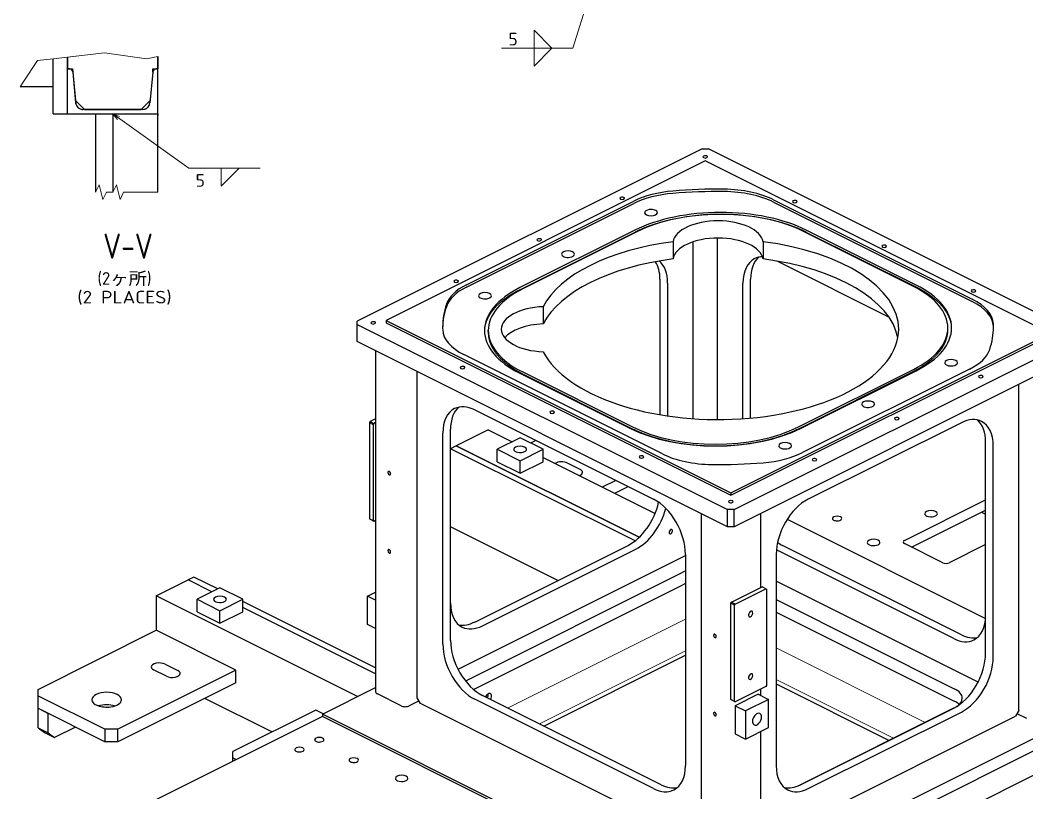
# Model space of a CAD drawing. Extents: x 0 to 1248, y -10 to 833.
# Drawn here: x 307.2 to 585.9, y 173.9 to 387.8 of the extents above; entities that cross this region are included whole.
import ezdxf
from ezdxf.enums import TextEntityAlignment as Align

# ---------------------------------------------------------------- set-up
doc = ezdxf.new("R2010")
doc.units = 0
doc.layers.get('0').update_dxf_attribs({"lineweight": 13})
doc.styles.get("Standard").update_dxf_attribs({"font": 'isocp.shx'})

msp = doc.modelspace()

# ---------------------------------------------------------------- linework, layer by layer
at = {"color": 7, "lineweight": 13}
for p, q in [((482.9671, 452.5895), (460.2477, 380.0895)), ((440.4545, 380.0895), (460.2477, 380.0895)), ((308.263, 370.9576), (312.0028, 376.6334)), ((316.3663, 377.1305), (312.0028, 376.6334)), ((316.3663, 377.1305), (320.3663, 377.5862)), ((320.3663, 377.5862), (330.6033, 378.7524)), ((320.3663, 377.5862), (322.5387, 377.8337)), ((330.6033, 378.7524), (342.1462, 377.1553)), ((345.3663, 377.7485), (342.1462, 377.1553)), ((345.3663, 377.7485), (343.1486, 377.34)), ((321.7492, 374.0081), (321.7492, 374.3576)), ((343.9835, 374.0081), (343.9835, 374.3576)), ((307.2087, 369.3576), (308.263, 370.9576)), ((322.7335, 364.5568), (322.7335, 365.3888)), ((342.9992, 364.3068), (342.9992, 365.3889)), ((332.8663, 361.8576), (353.8663, 346.8576)), ((353.8663, 346.8576), (373.6596, 346.8576)), ((481.6105, 339.3322), (481.6105, 339.3821)), ((477.4081, 329.1454), (445.6169, 313.2498)), ((524.855, 329.1454), (555.232, 313.9569)), ((446.3308, 289.8833), (476.7078, 274.6948)), ((554.5181, 290.5904), (522.7269, 274.6948)), ((491.4087, 221.9808), (442.1701, 197.3615)), ((450.9774, 192.9578), (491.4087, 213.1734)), ((516.511, 214.026), (557.7931, 193.3849)), ((548.9858, 188.9813), (516.511, 205.2186))]:
    msp.add_line(p, q, dxfattribs=at)
at = {"color": 7, "lineweight": 25}
for p, q in [((316.3663, 361.8576), (316.3663, 377.1305)), ((320.3663, 361.8576), (320.3663, 377.5862)), ((320.3663, 377.5862), (320.3663, 374.3576)), ((345.3663, 375.6076), (345.3663, 377.7485)), ((345.3663, 377.7485), (345.3663, 374.3576)), ((320.3663, 361.8576), (320.3663, 374.3576)), ((320.8329, 374.3576), (320.3663, 374.3576)), ((320.3663, 374.3576), (321.7492, 374.3576)), ((321.7492, 374.3576), (322.5147, 365.6076)), ((343.904, 373.4487), (343.9835, 374.3576)), ((343.9835, 374.3576), (345.3663, 374.3576)), ((345.3663, 374.3576), (344.8998, 374.3576)), ((345.3663, 374.3576), (345.3663, 375.6076)), ((345.3663, 361.8576), (345.3663, 374.3576)), ((345.3663, 361.8576), (345.3663, 374.3576)), ((321.8291, 373.4448), (322.5737, 364.9333)), ((343.9036, 373.4448), (343.1589, 364.9333)), ((316.3663, 369.3576), (307.2087, 369.3576)), ((322.5147, 365.6076), (325.0147, 363.1076)), ((322.5148, 365.6073), (322.5737, 364.9333)), ((340.7179, 363.1076), (343.2179, 365.6076)), ((341.1666, 363.1076), (324.5661, 363.1076)), ((325.0144, 363.1076), (324.5661, 363.1076)), ((325.0147, 363.1076), (340.7179, 363.1076)), ((341.1666, 363.1076), (340.7179, 363.1076)), ((316.3663, 361.8576), (320.3663, 361.8576)), ((320.3663, 361.8576), (345.3663, 361.8576)), ((328.1163, 361.8576), (328.1163, 340.1963)), ((328.1163, 361.8576), (332.8663, 361.8576)), ((332.8663, 361.8576), (332.8663, 340.1963)), ((332.8663, 361.8576), (332.8663, 340.1963)), ((345.3663, 340.1963), (345.3663, 361.8576)), ((345.3663, 361.8576), (345.3663, 361.3911)), ((345.3663, 361.3809), (345.3663, 361.3911)), ((496.005, 352.1863), (400.5456, 304.4566)), ((496.005, 352.1863), (497.7728, 352.1863)), ((600.3033, 300.9211), (497.7728, 352.1863)), ((496.8889, 348.8584), (408.5006, 304.6642)), ((592.3484, 301.1287), (496.8889, 348.8584)), ((430.7913, 314.5721), (477.0731, 337.713)), ((515.7822, 338.0859), (570.8035, 310.5753)), ((515.7822, 337.4364), (570.8035, 309.9258)), ((430.7913, 313.9226), (477.0731, 337.0635)), ((477.4081, 329.665), (445.5883, 313.7551)), ((478.1506, 329.2938), (446.3308, 313.3839)), ((554.5181, 314.091), (524.1125, 329.2938)), ((555.2606, 314.4622), (524.855, 329.665)), ((487.9584, 326.4574), (487.9584, 321.6943)), ((493.5302, 277.4857), (493.5302, 326.4472)), ((500.2477, 277.2471), (500.2477, 327.4832)), ((512.8905, 326.4574), (512.8905, 321.6943)), ((516.8388, 321.0982), (547.6534, 305.6909)), ((484.3378, 316.0936), (484.3378, 278.5762)), ((486.4591, 315.0329), (486.4591, 278.2419)), ((507.3188, 277.4857), (507.3188, 315.0329)), ((509.4401, 277.6567), (509.4401, 316.0936)), ((452.0034, 308.4799), (452.0034, 303.7168)), ((400.5456, 303.5727), (400.5456, 304.4566)), ((408.5006, 304.6642), (503.96, 256.9345)), ((408.5006, 304.6642), (408.5006, 304.0147)), ((408.5006, 304.0147), (503.96, 256.285)), ((400.5456, 298.8096), (400.5456, 303.5727)), ((400.5456, 303.5727), (503.0761, 252.3075)), ((436.8118, 301.482), (436.8118, 301.8934)), ((503.96, 256.9345), (592.3484, 301.1287)), ((564.0372, 302.1891), (564.0372, 302.6005)), ((503.0761, 247.5444), (400.5456, 298.8096)), ((503.96, 256.285), (592.3484, 300.4792)), ((504.8439, 252.3075), (600.3033, 300.0372)), ((405.6278, 296.2685), (405.6278, 201.8237)), ((485.0668, 267.7069), (430.0455, 295.2176)), ((600.3033, 295.2741), (504.8439, 247.5444)), ((417.1626, 200.1662), (417.1626, 290.5011)), ((445.5883, 290.0317), (475.9939, 274.8289)), ((446.3308, 290.4029), (476.7364, 275.2001)), ((522.6983, 275.2001), (554.5181, 291.11)), ((523.4408, 274.8289), (555.2606, 290.7388)), ((570.0576, 291.2207), (523.7759, 268.0799)), ((583.6863, 196.6307), (583.6863, 286.9656)), ((433.0726, 279.8963), (482.57, 255.1476)), ((404.0812, 276.7041), (403.9044, 276.3992)), ((403.9044, 276.3992), (404.9651, 275.8689)), ((403.9044, 276.3992), (403.9044, 249.7689)), ((405.6278, 277.4774), (404.0812, 276.7041)), ((404.0812, 276.7041), (405.1418, 276.1738)), ((405.1418, 276.1738), (404.9651, 275.8689)), ((405.6278, 276.4167), (405.1418, 276.1738)), ((567.7764, 276.3608), (525.35, 255.1476)), ((404.9651, 275.8689), (404.9651, 249.2386)), ((424.2337, 215.0337), (424.2337, 273.4904)), ((426.355, 226.5242), (426.355, 274.5696)), ((426.355, 216.0943), (426.355, 274.5511)), ((436.7849, 274.3736), (427.946, 269.9541)), ((436.7849, 274.3736), (443.397, 271.0675)), ((445.6237, 272.1808), (439.2597, 268.9988)), ((451.9876, 268.9988), (445.6237, 272.1808)), ((449.9776, 271.4437), (448.5378, 270.7238)), ((574.4939, 212.5588), (574.4939, 271.0155)), ((427.946, 269.9541), (426.355, 269.1587)), ((477.4316, 243.6204), (426.355, 269.1587)), ((426.355, 247.508), (426.355, 269.1587)), ((427.946, 269.9541), (478.5975, 244.6284)), ((478.5975, 244.6284), (427.946, 269.9541)), ((439.2597, 268.9988), (445.6237, 265.8169)), ((439.2597, 265.5347), (439.2597, 268.9988)), ((445.6237, 265.8169), (451.9876, 268.9988)), ((451.9876, 265.5347), (451.9876, 268.9988)), ((576.6152, 211.4982), (576.6152, 269.9549)), ((439.2597, 265.5347), (445.6237, 262.3528)), ((445.6237, 262.3528), (445.6237, 265.8169)), ((445.6237, 262.3528), (451.9876, 265.5347)), ((451.9876, 266.7722), (483.0081, 251.2619)), ((462.2407, 263.4331), (458.7052, 265.2008)), ((468.4082, 258.5619), (472.0747, 260.3951)), ((471.8723, 256.8298), (475.5388, 258.6631)), ((503.96, 256.9345), (503.96, 256.285)), ((552.0433, 243.7774), (574.4938, 255.0026)), ((495.7839, 251.1905), (495.7839, 156.7456)), ((504.8439, 252.3075), (503.0761, 252.3075)), ((503.0761, 247.5444), (503.0761, 252.3075)), ((504.8439, 247.5444), (504.8439, 252.3075)), ((512.1361, 251.1905), (512.1361, 230.6759)), ((553.974, 241.9281), (574.4938, 252.188)), ((573.3493, 251.6158), (574.4937, 251.0436)), ((403.9044, 249.7689), (404.9651, 249.2386)), ((403.9044, 249.7689), (404.0812, 249.6408)), ((404.0812, 249.6408), (405.1418, 249.1105)), ((404.9651, 249.2386), (405.1418, 249.1105)), ((405.1418, 249.1105), (405.6278, 249.3534)), ((519.5665, 249.6167), (574.4675, 222.1662)), ((456.0428, 232.6641), (426.355, 247.508)), ((504.8439, 247.5444), (503.0761, 247.5444)), ((562.6499, 237.5902), (552.0433, 242.8935)), ((574.4938, 242.6283), (564.4176, 237.5902)), ((433.0725, 221.1789), (475.499, 242.3921)), ((435.1939, 220.1183), (477.6203, 241.3315)), ((491.4089, 239.9028), (491.4089, 181.4461)), ((516.5112, 239.9028), (516.5112, 181.4461)), ((565.6551, 216.5827), (516.5654, 241.1276)), ((567.7764, 217.6434), (518.2789, 242.3921)), ((428.4349, 208.0785), (491.4087, 239.5654)), ((430.5977, 204.9173), (490.7017, 234.9693)), ((344.861, 228.4116), (353.6998, 232.831)), ((355.2908, 233.6265), (353.6998, 232.831)), ((360.312, 229.525), (353.6998, 232.831)), ((360.312, 229.525), (353.6998, 232.831)), ((361.903, 230.3205), (355.2908, 233.6265)), ((432.7236, 202.5161), (490.7017, 231.5052)), ((572.414, 204.543), (516.511, 232.4945)), ((362.5386, 230.6383), (356.1747, 227.4563)), ((368.9026, 227.4563), (362.5386, 230.6383)), ((403.3741, 228.3218), (405.6278, 229.4487)), ((677.2012, 230.1794), (433.2493, 108.2035)), ((677.2012, 230.1794), (433.2493, 108.2035)), ((504.1368, 226.6763), (512.6221, 230.9189)), ((505.1974, 226.146), (513.6827, 230.3886)), ((513.6827, 230.3886), (512.6221, 230.9189)), ((513.6827, 230.3886), (513.8595, 230.2605)), ((513.8595, 230.2605), (513.8595, 203.6302)), ((400.6171, 200.5336), (344.861, 228.4116)), ((344.861, 228.4116), (344.861, 218.8853)), ((356.1747, 227.4563), (362.5386, 224.2743)), ((356.1747, 223.9922), (356.1747, 227.4563)), ((362.5386, 224.2743), (368.9026, 227.4563)), ((368.9026, 223.9922), (368.9026, 227.4563)), ((405.6278, 208.4581), (368.9026, 226.8206)), ((403.3741, 220.5276), (403.3741, 228.3218)), ((405.6278, 227.195), (403.3741, 228.3218)), ((503.96, 226.3714), (504.1368, 226.6763)), ((505.0207, 225.8411), (503.96, 226.3714)), ((503.96, 199.7411), (503.96, 226.3714)), ((505.1974, 226.146), (504.1368, 226.6763)), ((505.0207, 225.8411), (505.1974, 226.146)), ((505.0207, 199.2108), (505.0207, 225.8411)), ((516.511, 227.368), (565.8318, 202.7076)), ((356.1747, 223.9922), (362.5386, 220.8102)), ((362.5386, 220.8102), (362.5386, 224.2743)), ((362.5386, 220.8102), (368.9026, 223.9922)), ((405.6278, 206.8671), (368.9026, 225.2296)), ((405.6278, 206.8671), (368.9026, 225.2296)), ((677.2012, 223.4677), (433.2493, 101.4918)), ((516.511, 223.9039), (565.8318, 199.2435)), ((405.6278, 219.4007), (403.3741, 220.5276)), ((312.1573, 202.5335), (344.861, 218.8853)), ((366.9581, 207.8368), (344.861, 218.8853)), ((452.175, 192.359), (491.4087, 211.9758)), ((347.3358, 209.5162), (350.8714, 207.7484)), ((366.9581, 207.8368), (334.2544, 191.485)), ((347.6894, 206.1574), (344.1539, 207.9252)), ((366.9581, 204.3727), (366.9581, 207.8368)), ((366.9581, 204.3727), (334.2544, 188.0209)), ((513.8595, 203.6302), (513.6827, 203.3253)), ((516.511, 204.021), (547.7881, 188.3825)), ((312.1573, 200.7657), (312.1573, 202.5335)), ((312.1573, 197.3016), (312.1573, 200.7657)), ((312.1573, 200.7657), (330.7188, 191.485)), ((390.9113, 195.6807), (405.6278, 203.0389)), ((412.6725, 197.97), (406.0964, 201.258)), ((484.6913, 176.1009), (435.1939, 200.8496)), ((614.357, 202.2214), (496.0934, 143.0896)), ((513.6827, 203.3253), (505.1974, 199.0827)), ((511.5614, 201.1602), (505.1974, 197.9783)), ((511.5614, 201.1602), (514.3898, 199.746)), ((512.1361, 202.552), (512.1361, 200.8729)), ((376.9308, 190.7261), (358.2978, 200.0426)), ((417.6492, 199.3269), (414.9353, 197.97)), ((418.0465, 198.6417), (417.1626, 200.1662)), ((495.7839, 159.773), (418.0465, 198.6417)), ((482.57, 175.0402), (433.0725, 199.789)), ((505.0207, 199.2108), (503.96, 199.7411)), ((503.96, 199.7411), (504.1368, 199.613)), ((505.1974, 199.0827), (504.1368, 199.613)), ((505.0207, 199.2108), (505.1974, 199.0827)), ((505.1974, 197.9783), (508.0259, 196.564)), ((505.1974, 197.9783), (505.1974, 190.184)), ((514.3898, 199.746), (508.0259, 196.564)), ((514.3898, 191.9518), (514.3898, 199.746)), ((312.1573, 191.889), (312.1573, 197.3016)), ((312.1573, 197.3016), (314.9857, 195.8874)), ((312.1573, 197.3016), (330.7188, 188.0209)), ((314.9857, 190.4748), (314.9857, 195.8874)), ((389.0552, 196.7883), (366.0742, 185.2978)), ((391.0908, 195.7704), (389.0552, 196.7883)), ((496.0934, 143.0896), (390.9113, 195.6807)), ((390.9113, 195.6807), (390.9113, 195.0312)), ((508.0259, 196.564), (508.0259, 188.7698)), ((512.1361, 159.773), (582.8024, 195.1062)), ((565.8167, 197.3967), (523.0671, 176.0219)), ((523.2287, 176.1009), (565.6551, 197.3141)), ((525.35, 175.0402), (567.7764, 196.2534)), ((583.6863, 196.6307), (582.8024, 195.1062)), ((585.9137, 194.4344), (583.1997, 195.7914)), ((390.9113, 195.0312), (335.3458, 167.2484)), ((496.0934, 142.4401), (390.9113, 195.0312)), ((312.1573, 191.889), (314.9857, 190.4748)), ((312.1573, 191.889), (313.9251, 190.6078)), ((313.9251, 190.6078), (316.7535, 189.1936)), ((314.9857, 190.4748), (316.7535, 189.1936)), ((322.5634, 192.0986), (316.7535, 189.1936)), ((330.7188, 188.0209), (330.7188, 191.485)), ((334.2544, 191.485), (330.7188, 191.485)), ((334.2544, 188.0209), (334.2544, 191.485)), ((505.1974, 190.184), (508.0259, 188.7698)), ((508.0259, 188.7698), (514.3898, 191.9518)), ((512.1361, 190.8249), (512.1361, 156.7456)), ((334.2544, 188.0209), (330.7188, 188.0209)), ((366.0742, 183.53), (366.0742, 185.2978)), ((366.0742, 183.53), (366.9916, 183.0713)), ((366.0742, 182.6126), (366.0742, 183.53))]:
    msp.add_line(p, q, dxfattribs=at)
at = {"color": 7, "lineweight": 13}
for points in [[(449.475, 380.0895), (454.447, 380.0895), (449.475, 385.0615)], [(449.475, 380.0895), (454.447, 380.0895), (449.475, 375.1174)], [(362.8868, 346.8576), (367.8589, 346.8576), (362.8868, 341.8856)]]:
    msp.add_lwpolyline(points, close=True, dxfattribs=at)
for points in [[(334.7392, 361.156), (332.8663, 361.8576), (334.1375, 360.3136)], [(332.8663, 340.1963), (331.1163, 340.1963), (330.1163, 338.1963), (329.1163, 342.1963), (328.1163, 340.1963)], [(345.3663, 340.1963), (335.8663, 340.1963), (334.8663, 338.1963), (333.8663, 342.1963), (332.8663, 340.1963)]]:
    msp.add_lwpolyline(points, dxfattribs=at)
at = {"color": 7, "lineweight": 25}
for centre, radius, start, end in [((320.8329, 373.3576), 1, 5, 90), ((320.8329, 373.3576), 1, 6.072789, 88.984759), ((344.8998, 373.3576), 1, 90, 175), ((344.8998, 373.3576), 1, 91.015243, 174.999989), ((324.5661, 365.1076), 2, 185, 270), ((324.5661, 365.1076), 2, 185.000005, 203.604228), ((324.5661, 365.1076), 2, 233.854943, 249.78206), ((324.5661, 365.1077), 2, 255.740981, 269.999974), ((341.1666, 365.1076), 2, 270, 355), ((341.1666, 365.1076), 2, 270.000011, 286.409813), ((341.1666, 365.1076), 2, 293.948659, 305.53779)]:
    msp.add_arc(centre, radius, start, end, dxfattribs=at)
for centre, major_axis, ratio, start_param, end_param in [((496.8889, 349.9766), (0.65, 0), 0.5, 1.85619454, 3.14156357), ((496.8889, 349.9766), (0.65, 0), 0.5, 3.14156357, 6.28315622), ((496.8889, 349.9766), (0.65, 0), 0.5, 6.28315622, 8.13937985), ((491.2152, 330.6419), (20, 0), 0.5, 1.73525696, 2.35619454), ((500.4245, 302.8964), (76.25, 0), 0.5, 1.54918471, 1.73525696), ((500.4245, 302.2469), (76.25, 0), 0.5, 1.54918471, 1.73525696), ((501.64, 331.0149), (20, 0), 0.5, 0.78539821, 1.54918471), ((501.64, 330.3653), (20, 0), 0.5, 0.78539821, 1.54918471), ((473.908, 338.4861), (0.65, 0), 0.5, 1.85619454, 3.14156357), ((473.908, 338.4861), (0.65, 0), 0.5, 3.14156357, 6.28315622), ((473.908, 338.4861), (0.65, 0), 0.5, 6.28315622, 8.13937985), ((491.2152, 329.9924), (20, 0), 0.5, 1.73525696, 2.35619454), ((521.6377, 337.6023), (0.65, 0), 0.5, 1.85619454, 3.14156357), ((521.6377, 337.6023), (0.65, 0), 0.5, 3.14156357, 6.28315622), ((521.6377, 337.6023), (0.65, 0), 0.5, 6.28315622, 8.13937985), ((501.1316, 317.8033), (33.55, 0), 0.5, 0.78539821, 2.35619454), ((501.1316, 317.8033), (32.5, 0), 0.5, 0.78539821, 2.35619454), ((481.8629, 334.5087), (1.775, 0), 0.5, 1.85619454, 3.14156357), ((481.8629, 334.5087), (1.775, 0), 0.5, 3.14156357, 6.28315622), ((481.8629, 334.5087), (1.775, 0), 0.5, 6.28315622, 8.13937985), ((500.4245, 325.9969), (12.5, 0), 0.5, 0.0737511, 3.06784165), ((450.927, 326.9957), (0.65, 0), 0.5, 1.85619454, 3.14156357), ((450.927, 326.9957), (0.65, 0), 0.5, 3.14156357, 6.28315622), ((450.927, 326.9957), (0.65, 0), 0.5, 6.28315622, 8.13937985), ((500.4245, 302.2469), (50, 0), 0.5, 1.82277481, 2.88961427), ((500.4245, 321.2338), (12.5, 0), 0.5, 0.0737511, 3.06784165), ((500.4245, 302.2469), (50, 0), 0.5, 0.00003653, 1.31881794), ((458.8819, 323.0182), (1.775, 0), 0.5, 6.28315622, 9.42474887), ((546.3864, 325.2279), (0.65, 0), 0.5, 1.85619454, 3.14156357), ((546.3864, 325.2279), (0.65, 0), 0.5, 3.14156357, 6.28315622), ((546.3864, 325.2279), (0.65, 0), 0.5, 6.28315622, 8.13937985), ((500.4245, 297.4838), (50, 0), 0.5, 1.82277481, 2.88961427), ((458.8819, 323.0182), (1.775, 0), 0.5, 3.14156357, 4.99778719), ((458.8819, 323.0182), (1.775, 0), 0.5, 4.99778719, 6.28315622), ((475.499, 311.6742), (5.5902, 11.1803), 0.612372, 5.39710815, 5.92458135), ((477.6203, 310.6135), (5.5902, 11.1803), 0.612372, 5.39710815, 6.12814476), ((516.1576, 310.6135), (-5.5902, 11.1803), 0.612372, 6.28313859, 7.16926242), ((518.2789, 311.6742), (-5.5902, 11.1803), 0.612372, 0.15554579, 0.88607711), ((516.1576, 310.6135), (-5.5902, 11.1803), 0.612372, 5.9955593, 6.28313859), ((500.4245, 297.4838), (50, 0), 0.5, 0.09540747, 1.31881794), ((427.946, 315.5052), (0.65, 0), 0.5, 1.85619454, 3.14156357), ((427.946, 315.5052), (0.65, 0), 0.5, 3.14156357, 6.28315622), ((427.946, 315.5052), (0.65, 0), 0.5, 6.28315622, 8.13937985), ((444.9335, 307.5011), (20, 0), 0.5, 2.35619454, 2.97713212), ((444.9335, 306.8516), (20, 0), 0.5, 2.35619454, 2.97713212), ((435.901, 311.5277), (1.775, 0), 0.5, 6.28315622, 9.42474887), ((469.3118, 301.8934), (33.55, 0), 0.5, 2.35619454, 3.14159265), ((469.3118, 301.8934), (32.5, 0), 0.5, 2.35619454, 3.14159265), ((531.5372, 302.6005), (32.5, 0), 0.5, 0.00000005, 0.78539821), ((531.5372, 302.6005), (33.55, 0), 0.5, 0.00000005, 0.78539821), ((571.1351, 312.8535), (0.65, 0), 0.5, 1.85619454, 3.14156357), ((571.1351, 312.8535), (0.65, 0), 0.5, 3.14156357, 6.28315622), ((571.1351, 312.8535), (0.65, 0), 0.5, 6.28315622, 8.13937985), ((435.901, 311.5277), (1.775, 0), 0.5, 3.14156357, 4.99778719), ((435.901, 311.5277), (1.775, 0), 0.5, 4.99778719, 6.28315622), ((556.6613, 303.5042), (20, 0), 0.5, 0.02161172, 0.78539821), ((556.6613, 302.8547), (20, 0), 0.5, 0.02161172, 0.78539821), ((500.4245, 302.8964), (76.25, 0), 0.5, 2.97713212, 3.14159265), ((500.4245, 302.2469), (76.25, 0), 0.5, 2.97713212, 3.13307808), ((452.9245, 302.2469), (12.5, 0), 0.5, 1.64454743, 3.14159265), ((404.9651, 304.0147), (0.65, 0), 0.5, 3.14156357, 6.28315622), ((404.9651, 304.0147), (0.65, 0), 0.5, 1.85619454, 3.14156357), ((404.9651, 304.0147), (0.65, 0), 0.5, 6.28315622, 8.13937985), ((500.4245, 302.8964), (76.25, 0), 0.5, 3.14159265, 3.16320437), ((444.1876, 302.2887), (20, 0), 0.5, 3.16320437, 3.92699087), ((469.3118, 301.8934), (33.55, 0), 0.5, 3.14159265, 3.92699087), ((469.3118, 301.8934), (32.5, 0), 0.5, 3.14159265, 3.92699087), ((452.9245, 302.2469), (12.5, 0), 0.5, 3.14159265, 4.63863798), ((452.9245, 297.4838), (12.5, 0), 0.5, 1.64454743, 2.75065966), ((500.4245, 302.2469), (50, 0), 0.5, 3.39357114, 6.28322183), ((531.5372, 302.6005), (32.5, 0), 0.5, 5.49778719, 6.28318531), ((531.5372, 302.6005), (33.55, 0), 0.5, 5.49778719, 6.28318531), ((500.4245, 302.8964), (76.25, 0), 0.5, 6.11872477, 6.28318531), ((500.4245, 302.8964), (76.25, 0), 0.5, 0, 0.02161172), ((500.4245, 302.2469), (76.25, 0), 0.5, 0.00851819, 0.02161172), ((555.9155, 298.2918), (20, 0), 0.5, 5.49778719, 6.11872477), ((564.948, 292.9662), (1.775, 0), 0.5, 6.28315622, 9.42474887), ((564.948, 292.9662), (1.775, 0), 0.5, 3.14156357, 4.99778719), ((564.948, 292.9662), (1.775, 0), 0.5, 4.99778719, 6.28315622), ((429.7138, 291.6403), (0.65, 0), 0.5, 1.85619454, 3.14156357), ((429.7138, 291.6403), (0.65, 0), 0.5, 3.14156357, 6.28315622), ((429.7138, 291.6403), (0.65, 0), 0.5, 6.28315622, 8.13937985), ((573.1752, 289.1248), (0.65, 0), 0.5, 1.85619454, 3.14156357), ((573.1752, 289.1248), (0.65, 0), 0.5, 3.14156357, 6.28315622), ((573.1752, 289.1248), (0.65, 0), 0.5, 6.28315622, 8.13937985), ((541.967, 281.4757), (1.775, 0), 0.5, 6.28315622, 9.42474887), ((433.0725, 269.071), (-5.5902, 11.1803), 0.612372, 6.28313859, 7.16926242), ((435.1939, 270.1316), (-5.5902, 11.1803), 0.612372, 0.15554579, 0.88607711), ((433.0725, 269.071), (-5.5902, 11.1803), 0.612372, 5.59846609, 6.28313859), ((454.4625, 279.266), (0.65, 0), 0.5, 1.85619454, 3.14156357), ((454.4625, 279.266), (0.65, 0), 0.5, 3.14156357, 6.28315622), ((454.4625, 279.266), (0.65, 0), 0.5, 6.28315622, 8.13937985), ((541.967, 281.4757), (1.775, 0), 0.5, 3.14156357, 4.99778719), ((541.967, 281.4757), (1.775, 0), 0.5, 4.99778719, 6.28315622), ((549.9219, 277.4982), (0.65, 0), 0.5, 1.85619454, 3.14156357), ((549.9219, 277.4982), (0.65, 0), 0.5, 3.14156357, 6.28315622), ((549.9219, 277.4982), (0.65, 0), 0.5, 6.28315622, 8.13937985), ((567.7764, 265.5355), (5.5902, 11.1803), 0.612372, 0.00004672, 0.68471917), ((565.6551, 266.5961), (5.5902, 11.1803), 0.612372, 5.39710815, 6.12763949), ((567.7764, 265.5355), (5.5902, 11.1803), 0.612372, 5.39710815, 6.28323202), ((499.7174, 286.6906), (33.55, 0), 0.5, 3.92699087, 5.49778719), ((499.7174, 286.6906), (32.5, 0), 0.5, 3.92699087, 5.49778719), ((518.986, 269.9852), (1.775, 0), 0.5, 6.28315622, 9.42474887), ((445.6237, 268.9988), (1.775, 0), 0.5, 0.00000005, 3.14159265), ((445.6237, 268.9988), (1.775, 0), 0.5, 3.14159265, 5.49778719), ((445.6237, 268.9988), (1.775, 0), 0.5, 5.49778719, 6.28318531), ((499.2089, 274.778), (20, 0), 0.5, 3.92699087, 4.69077736), ((509.6337, 275.1509), (20, 0), 0.5, 4.87684962, 5.49778719), ((518.986, 269.9852), (1.775, 0), 0.5, 3.14156357, 4.99778719), ((518.986, 269.9852), (1.775, 0), 0.5, 4.99778719, 6.28315622), ((457.1142, 264.4053), (2.25, 0), 0.5, 0.78539821, 2.47997934), ((479.2113, 266.8916), (0.65, 0), 0.5, 1.85619454, 3.14156357), ((479.2113, 266.8916), (0.65, 0), 0.5, 3.14156357, 6.28315622), ((479.2113, 266.8916), (0.65, 0), 0.5, 6.28315622, 8.13937985), ((500.4245, 302.8964), (76.25, 0), 0.5, 4.69077736, 4.87684962), ((527.1112, 266.0928), (0.65, 0), 0.5, 1.85619454, 3.14156357), ((527.1112, 266.0928), (0.65, 0), 0.5, 3.14156357, 6.28315622), ((527.1112, 266.0928), (0.65, 0), 0.5, 6.28315622, 8.13937985), ((409.3845, 262.4008), (0.2404, -0.4808), 0.612372, 3.14163115, 5.09846609), ((409.3845, 262.4008), (0.2404, -0.4808), 0.612372, 0.0000385, 3.14163115), ((409.3845, 262.4008), (0.2404, -0.4808), 0.612372, 5.09846609, 6.2832238), ((409.9502, 262.6837), (0.2404, -0.4808), 0.612372, 4.43036691, 4.99441686), ((460.6497, 262.6376), (2.25, 0), 0.5, 5.37400235, 6.28318531), ((460.6497, 262.6376), (2.25, 0), 0.5, 0.00000005, 0.78539821), ((475.499, 253.2175), (5.5902, 11.1803), 0.612372, 3.82631182, 5.1037531), ((482.57, 244.3223), (-5.5902, 11.1803), 0.612372, 4.02766977, 5.59846609), ((503.96, 254.5172), (0.65, 0), 0.5, 6.28315622, 9.42474887), ((503.96, 254.5172), (0.65, 0), 0.5, 3.14156357, 4.99778719), ((503.96, 254.5172), (0.65, 0), 0.5, 4.99778719, 6.28315622), ((525.35, 244.3223), (5.5902, 11.1803), 0.612372, 0.68471917, 2.25551549), ((477.6203, 252.1568), (5.5902, 11.1803), 0.612372, 3.82631182, 5.0515563), ((559.3795, 251.1578), (1.75, 0), 0.5, 0.00000005, 3.14159265), ((559.3795, 251.1578), (1.75, 0), 0.5, 3.14159265, 5.49778719), ((559.3795, 251.1578), (1.75, 0), 0.5, 5.49778719, 6.28318531), ((533.3933, 249.832), (1.2875, 0), 0.5, 6.28315622, 9.42474887), ((533.3933, 249.832), (1.2875, 0), 0.5, 3.14156357, 4.99778719), ((533.3933, 249.832), (1.2875, 0), 0.5, 4.99778719, 6.28315622), ((487.343, 246.1928), (0.2907, 0.5814), 0.612372, 6.28314681, 9.42473947), ((487.343, 246.1928), (0.2907, 0.5814), 0.612372, 3.14155416, 5.89710815), ((487.343, 246.1928), (0.2907, 0.5814), 0.612372, 5.89710815, 6.28314681), ((518.2789, 253.2175), (-5.5902, 11.1803), 0.612372, 2.29893942, 2.45687344), ((543.4696, 243.2028), (1.75, 0), 0.5, 0.00000005, 3.14159265), ((543.4696, 243.2028), (1.75, 0), 0.5, 3.14159265, 5.49778719), ((543.4696, 243.2028), (1.75, 0), 0.5, 5.49778719, 6.28318531), ((552.9271, 243.3354), (1.25, 0), 0.5, 2.35619454, 3.14159265), ((552.9271, 243.3354), (1.25, 0), 0.5, 3.14159265, 3.92699087), ((409.3845, 240.7502), (0.2404, -0.4808), 0.612372, 3.14163115, 6.2832238), ((409.3845, 240.7502), (0.2404, -0.4808), 0.612372, 1.95687344, 3.14163115), ((409.3845, 240.7502), (0.2404, -0.4808), 0.612372, 0.0000385, 1.95687344), ((409.9502, 241.033), (0.2404, -0.4808), 0.612372, 4.43036691, 4.99441686), ((409.9502, 240.5566), (-0.2404, -0.4808), 0.612372, 4.48539794, 4.51587597), ((409.3845, 240.8395), (-0.2404, -0.4808), 0.612372, 1.75217691, 1.77906206), ((563.5337, 238.0321), (1.25, 0), 0.5, 3.92699087, 5.49778719), ((496.005, 232.3177), (7.5, 0), 0.5, 2.23042682, 2.35619454), ((496.005, 228.8536), (7.5, 0), 0.5, 2.23042682, 2.35619454), ((362.5387, 227.4563), (1.775, 0), 0.5, 0.00000005, 3.14159265), ((362.5387, 227.4563), (1.775, 0), 0.5, 3.14159265, 5.49778719), ((362.5387, 227.4563), (1.775, 0), 0.5, 5.49778719, 6.28318531), ((435.1939, 230.9436), (5.5902, 11.1803), 0.612372, 2.25551549, 3.14163937), ((509.4401, 223.3959), (-0.3801, -0.7603), 0.612372, 4.89710815, 6.28324751), ((509.4401, 223.3959), (-0.3801, -0.7603), 0.612372, 3.14165486, 4.89710815), ((509.4401, 223.3959), (-0.3801, -0.7603), 0.612372, 0.0000622, 3.14165486), ((565.6551, 227.4081), (-5.5902, 11.1803), 0.612372, 3.14154594, 4.02595755), ((433.0725, 232.0043), (5.5902, 11.1803), 0.612372, 3.29713846, 3.82631182), ((435.1939, 230.9436), (5.5902, 11.1803), 0.612372, 3.14163937, 3.82631182), ((499.5406, 217.3228), (0.2404, -0.4808), 0.612372, 3.14163115, 6.2832238), ((499.5406, 217.3228), (0.2404, -0.4808), 0.612372, 1.95687344, 3.14163115), ((499.5406, 217.3228), (0.2404, -0.4808), 0.612372, 0.0000385, 1.95687344), ((500.1063, 217.6056), (0.2404, -0.4808), 0.612372, 4.43036691, 4.99441686), ((567.7764, 228.4687), (-5.5902, 11.1803), 0.612372, 2.45687344, 2.98604687), ((433.0725, 210.6143), (-5.5902, 11.1803), 0.612372, 0.88607711, 2.45687344), ((435.1939, 211.6749), (-5.5902, 11.1803), 0.612372, 0.88607711, 2.45687344), ((565.6551, 227.4081), (-5.5902, 11.1803), 0.612372, 2.45687344, 3.14154594), ((565.6551, 208.1394), (5.5902, 11.1803), 0.612372, 3.82631182, 5.39710815), ((345.7449, 208.7207), (-2.25, 0), 0.5, 3.92699087, 6.28318531), ((567.7764, 207.0787), (5.5902, 11.1803), 0.612372, 3.82631182, 5.39710815), ((345.7449, 208.7207), (-2.25, 0), 0.5, 0.00000005, 0.78539821), ((349.2804, 206.9529), (-2.25, 0), 0.5, 0.78539821, 3.14159265), ((349.2804, 206.9529), (-2.25, 0), 0.5, 3.14159265, 3.92699087), ((509.4401, 206.0754), (-0.3801, -0.7603), 0.612372, 3.14165486, 4.89710815), ((509.4401, 206.0754), (-0.3801, -0.7603), 0.612372, 0.0000622, 3.14165486), ((435.901, 202.2656), (7.5, 0), 0.5, 2.35619454, 2.37676345), ((509.4401, 206.0754), (-0.3801, -0.7603), 0.612372, 4.89710815, 6.28324751), ((331.1608, 199.6609), (4.094, 0), 0.5, 6.28315622, 9.42474887), ((407.2278, 201.8237), (-1.6, 0), 0.5, 0.00000005, 0.78539821), ((436.7849, 200.1966), (0.5758, 1.1516), 0.612372, 6.28314681, 7.95310896), ((435.901, 200.6385), (-0.5758, -1.1516), 0.612372, 1.471669, 2.46428694), ((436.7849, 200.1966), (0.5758, 1.1516), 0.612372, 5.89710815, 6.28314681), ((436.7849, 200.1966), (0.5758, 1.1516), 0.612372, 4.61326166, 5.89710815), ((560.5285, 200.0559), (7.5, 0), 0.5, 0.00000005, 0.78539821), ((331.1608, 199.6609), (4.094, 0), 0.5, 3.14156357, 4.99778719), ((331.1608, 196.1968), (4.094, 0), 0.5, 1.0086998, 2.13289283), ((331.1608, 199.6609), (4.094, 0), 0.5, 4.99778719, 6.28315622), ((413.8039, 198.5356), (-1.6, 0), 0.5, 0.78539821, 2.35619454), ((560.5285, 196.5918), (7.5, 0), 0.5, 0.48011392, 0.78539821), ((560.5285, 200.0559), (7.5, 0), 0.5, 5.62825907, 6.28318531), ((499.5406, 195.6721), (0.2404, -0.4808), 0.612372, 3.14163115, 5.09846609), ((499.5406, 195.6721), (0.2404, -0.4808), 0.612372, 0.0000385, 3.14163115), ((499.5406, 195.6721), (0.2404, -0.4808), 0.612372, 5.09846609, 6.2832238), ((500.1063, 195.955), (0.2404, -0.4808), 0.612372, 4.43036691, 4.99441686), ((511.2079, 194.2579), (-0.7938, -1.5876), 0.612372, 3.14158461, 6.28317726), ((511.2079, 194.2579), (-0.7938, -1.5876), 0.612372, 2.25551549, 3.14158461), ((511.2079, 194.2579), (-0.7938, -1.5876), 0.612372, 6.28317726, 8.5387008), ((390.0274, 188.5788), (1.2875, 0), 0.5, 6.28315622, 9.42474887), ((390.0274, 188.5788), (1.2875, 0), 0.5, 3.14156357, 4.99778719), ((390.0274, 188.5788), (1.2875, 0), 0.5, 4.99778719, 6.28315622), ((384.5473, 185.8388), (1.2875, 0), 0.5, 6.28315622, 9.42474887), ((384.5473, 185.8388), (1.2875, 0), 0.5, 3.14156357, 4.99778719), ((384.5473, 185.8388), (1.2875, 0), 0.5, 4.99778719, 6.28315622), ((399.5734, 182.922), (1.2875, 0), 0.5, 6.28315622, 9.42474887), ((399.5734, 182.922), (1.2875, 0), 0.5, 3.14156357, 4.99778719), ((399.5734, 182.922), (1.2875, 0), 0.5, 4.99778719, 6.28315622), ((482.57, 185.8655), (-5.5902, 11.1803), 0.612372, 3.14154594, 4.02766977), ((525.35, 185.8655), (5.5902, 11.1803), 0.612372, 2.25551549, 3.14163937), ((412.8316, 177.8838), (1.75, 0), 0.5, 0.00000005, 3.14159265), ((412.8316, 177.8838), (1.75, 0), 0.5, 3.14159265, 5.49778719), ((412.8316, 177.8838), (1.75, 0), 0.5, 5.49778719, 6.28318531), ((484.6913, 186.9262), (-5.5902, 11.1803), 0.612372, 2.45687344, 2.98604687), ((523.2287, 186.9262), (5.5902, 11.1803), 0.612372, 3.29713846, 3.82631182), ((482.57, 185.8655), (-5.5902, 11.1803), 0.612372, 2.45687344, 3.14154594), ((525.35, 185.8655), (5.5902, 11.1803), 0.612372, 3.14163937, 3.82631182)]:
    msp.add_ellipse(centre, major_axis=major_axis, ratio=ratio, start_param=start_param, end_param=end_param, dxfattribs=at)
at = {"color": 7, "lineweight": 13}
for points, knots in [([(524.8263, 329.1594), (524.7078, 329.2173), (524.5892, 329.2753), (524.4702, 329.3332), (524.3339, 329.3991), (524.1968, 329.4645), (524.1797, 329.4727), (524.0969, 329.5121), (524.0169, 329.5499), (523.9588, 329.5771), (523.8549, 329.6255), (523.7454, 329.6758), (523.7008, 329.6961), (523.461, 329.805), (523.2187, 329.9119), (523.0246, 329.9958), (522.6536, 330.1535), (522.278, 330.3077), (522.0991, 330.3799), (521.859, 330.475), (521.6172, 330.5685), (521.562, 330.5898), (521.441, 330.6361), (521.3183, 330.6825), (521.2569, 330.7055), (520.9371, 330.825), (520.602, 330.9463), (520.3167, 331.0469), (519.8716, 331.1994), (519.433, 331.3435), (519.2745, 331.3947), (519.0353, 331.4709), (518.8007, 331.5439), (518.7223, 331.5681), (517.3253, 331.9962), (515.8866, 332.3784), (514.516, 332.6927), (511.7917, 333.2303), (509.0357, 333.6093), (507.6568, 333.761), (505.2873, 333.9575), (502.8591, 334.0476), (501.8518, 334.0663), (500.4468, 334.0655), (499.0363, 334.0276), (498.6446, 334.0142), (496.9578, 333.9441), (495.2815, 333.8209), (494.0081, 333.6953), (491.2905, 333.3591), (488.6439, 332.8809), (487.2392, 332.5819), (485.6378, 332.1852), (484.0793, 331.7311), (483.867, 331.6679), (482.8677, 331.3643), (481.8901, 331.0374), (481.1148, 330.7588), (480.1976, 330.4021), (479.3065, 330.0248), (479.1342, 329.9507), (478.8367, 329.8206), (478.5428, 329.6877), (478.4187, 329.6307), (478.1721, 329.5155), (477.9279, 329.3985), (477.8064, 329.3397), (477.6597, 329.2682), (477.5133, 329.1968), (477.4878, 329.1843), (477.4623, 329.1719), (477.4369, 329.1594)], [0, 0, 0, 0, 0, 0, 5.38416461, 5.38416461, 5.38416461, 6.15333267, 6.15333267, 6.15333267, 9.12573862, 9.12573862, 9.12573862, 11.28916181, 11.28916181, 11.28916181, 19.68364861, 19.68364861, 19.68364861, 27.23742855, 27.23742855, 27.23742855, 29.76081457, 29.76081457, 29.76081457, 32.23931925, 32.23931925, 32.23931925, 42.56410673, 42.56410673, 42.56410673, 48.50745055, 48.50745055, 48.50745055, 51.68357536, 51.68357536, 51.68357536, 103.25018657, 103.25018657, 103.25018657, 154.00869093, 154.00869093, 154.00869093, 189.34670663, 189.34670663, 189.34670663, 202.92143377, 202.92143377, 202.92143377, 247.87020428, 247.87020428, 247.87020428, 300.04883802, 300.04883802, 300.04883802, 308.31605578, 308.31605578, 308.31605578, 339.13379084, 339.13379084, 339.13379084, 346.5688614, 346.5688614, 346.5688614, 352.05563157, 352.05563157, 352.05563157, 357.54240175, 357.54240175, 357.54240175, 358.69997014, 358.69997014, 358.69997014, 358.69997014, 358.69997014, 358.69997014]), ([(445.5883, 313.2355), (445.4784, 313.1793), (445.3686, 313.1231), (445.2591, 313.0669), (445.1249, 312.9977), (444.9915, 312.928), (444.9705, 312.9171), (444.9222, 312.8918), (444.875, 312.867), (444.8521, 312.8549), (444.7844, 312.819), (444.7185, 312.7839), (444.6748, 312.7605), (444.6016, 312.721), (444.5257, 312.6796), (444.497, 312.6639), (444.4367, 312.6308), (444.3771, 312.5977), (444.3479, 312.5815), (444.2646, 312.5351), (444.1873, 312.4915), (444.1399, 312.4646), (444.0278, 312.4006), (443.9168, 312.3364), (443.8485, 312.2968), (443.7362, 312.2309), (443.62, 312.1618), (443.5837, 312.1402), (443.1557, 311.8837), (442.7386, 311.6214), (442.366, 311.375), (441.7638, 310.9575), (441.1911, 310.5265), (440.9678, 310.3527), (440.2816, 309.7998), (439.647, 309.2285), (439.2423, 308.8337), (438.4086, 307.9503), (437.7014, 307.0333), (437.3506, 306.5189), (436.9843, 305.8987), (436.6774, 305.2679), (436.6334, 305.1746), (436.4913, 304.8629), (436.3664, 304.5552), (436.2878, 304.344), (436.1539, 303.9506), (436.0425, 303.5514), (435.9951, 303.3627), (435.9421, 303.1237), (435.8974, 302.8818), (435.8889, 302.8341), (435.8728, 302.7393), (435.8581, 302.6451), (435.8511, 302.5984), (435.8286, 302.44), (435.8104, 302.2861), (435.7992, 302.1773), (435.7882, 302.0502), (435.7796, 301.9213), (435.7782, 301.8985), (435.7739, 301.8295), (435.7705, 301.7623), (435.7689, 301.7229), (435.7672, 301.6803), (435.7658, 301.6335)], [0, 0, 0, 0, 0, 0, 5.07123547, 5.07123547, 5.07123547, 6.23129159, 6.23129159, 6.23129159, 7.35451057, 7.35451057, 7.35451057, 9.60082027, 9.60082027, 9.60082027, 11.04534357, 11.04534357, 11.04534357, 12.4756406, 12.4756406, 12.4756406, 15.21600538, 15.21600538, 15.21600538, 19.14326553, 19.14326553, 19.14326553, 20.9549432, 20.9549432, 20.9549432, 40.49545997, 40.49545997, 40.49545997, 53.52321534, 53.52321534, 53.52321534, 81.25589312, 81.25589312, 81.25589312, 114.67605764, 114.67605764, 114.67605764, 120.58438543, 120.58438543, 120.58438543, 134.12025459, 134.12025459, 134.12025459, 145.92856155, 145.92856155, 145.92856155, 148.78427031, 148.78427031, 148.78427031, 151.64778629, 151.64778629, 151.64778629, 158.58015761, 158.58015761, 158.58015761, 159.47279689, 159.47279689, 159.47279689, 162.7453349, 162.7453349, 162.7453349, 162.7453349, 162.7453349, 162.7453349]), ([(555.2606, 313.9426), (555.3704, 313.8864), (555.4801, 313.8303), (555.5896, 313.7741), (555.7237, 313.7049), (555.8571, 313.6354), (555.8781, 313.6244), (555.9264, 313.5991), (555.9736, 313.5742), (555.9965, 313.5622), (556.0643, 313.5263), (556.1301, 313.4912), (556.1738, 313.4678), (556.2467, 313.4284), (556.3223, 313.3872), (556.3521, 313.3709), (556.412, 313.338), (556.4712, 313.3052), (556.5004, 313.289), (556.5835, 313.2426), (556.6605, 313.1992), (556.7078, 313.1724), (556.8192, 313.1088), (556.9294, 313.0451), (556.9971, 313.0058), (557.1101, 312.9395), (557.2275, 312.8698), (557.2596, 312.8506), (557.6814, 312.5981), (558.0925, 312.3398), (558.4579, 312.0987), (559.0543, 311.6865), (559.6219, 311.2611), (559.8458, 311.0876), (560.5354, 310.5344), (561.1737, 309.9624), (561.5813, 309.5665), (562.4195, 308.682), (563.1308, 307.7637), (563.4828, 307.25), (563.8503, 306.6312), (564.1588, 306.0015), (564.2034, 305.9076), (564.3473, 305.5943), (564.4741, 305.2844), (564.5541, 305.0709), (564.6892, 304.6766), (564.8015, 304.2772), (564.8489, 304.0904), (564.9023, 303.8522), (564.9475, 303.6111), (564.9564, 303.562), (564.9813, 303.4179), (565.003, 303.2743), (565.0155, 303.1823), (565.0363, 303.0136), (565.053, 302.844), (565.0599, 302.7645), (565.067, 302.6681), (565.0728, 302.5716), (565.0736, 302.5585), (565.0752, 302.5294), (565.0766, 302.5016), (565.0773, 302.4882), (565.0791, 302.4495), (565.0806, 302.4135), (565.0815, 302.3902), (565.0824, 302.366), (565.0832, 302.3406)], [0, 0, 0, 0, 0, 0, 5.06758027, 5.06758027, 5.06758027, 6.22738463, 6.22738463, 6.22738463, 7.35085912, 7.35085912, 7.35085912, 9.59767986, 9.59767986, 9.59767986, 11.02579805, 11.02579805, 11.02579805, 12.45391625, 12.45391625, 12.45391625, 15.18731657, 15.18731657, 15.18731657, 19.10316328, 19.10316328, 19.10316328, 20.98156115, 20.98156115, 20.98156115, 40.1367943, 40.1367943, 40.1367943, 53.17650806, 53.17650806, 53.17650806, 80.98165729, 80.98165729, 80.98165729, 114.35660013, 114.35660013, 114.35660013, 120.25310405, 120.25310405, 120.25310405, 133.88350952, 133.88350952, 133.88350952, 145.56335983, 145.56335983, 145.56335983, 148.50999025, 148.50999025, 148.50999025, 154.26940778, 154.26940778, 154.26940778, 159.20681844, 159.20681844, 159.20681844, 160.12086889, 160.12086889, 160.12086889, 161.00985203, 161.00985203, 161.00985203, 162.78764283, 162.78764283, 162.78764283, 162.78764283, 162.78764283, 162.78764283]), ([(446.3024, 289.8978), (446.1934, 289.9535), (446.0846, 290.0092), (445.9761, 290.065), (445.8364, 290.1372), (445.6976, 290.2098), (445.6713, 290.2237), (445.6108, 290.2555), (445.5527, 290.2863), (445.5247, 290.3012), (445.4494, 290.3415), (445.3755, 290.3813), (445.3288, 290.4067), (445.2589, 290.4449), (445.1869, 290.4847), (445.1658, 290.4964), (445.0818, 290.5431), (444.9981, 290.5901), (444.9356, 290.6255), (444.6239, 290.8034), (444.3179, 290.9846), (444.0788, 291.1298), (443.7981, 291.3056), (443.5231, 291.4843), (443.481, 291.5118), (443.3976, 291.5666), (443.3153, 291.6213), (443.2746, 291.6485), (443.0547, 291.7961), (442.8477, 291.9395), (442.6904, 292.0509), (442.3658, 292.2857), (442.0441, 292.5298), (441.8703, 292.6647), (441.6564, 292.8361), (441.4455, 293.0113), (441.4147, 293.037), (440.8024, 293.5508), (440.2343, 294.0814), (439.7409, 294.5959), (438.9925, 295.4716), (438.3684, 296.3824), (438.1381, 296.754), (437.9036, 297.1773), (437.6972, 297.606), (437.6752, 297.6525), (437.6317, 297.7458), (437.5897, 297.8392), (437.569, 297.8858), (437.4572, 298.1431), (437.3575, 298.3972), (437.2847, 298.6005), (437.1477, 299.0194), (437.0375, 299.4426), (436.9861, 299.6688), (436.9375, 299.9252), (436.8989, 300.1846), (436.8956, 300.2073), (436.8826, 300.2985), (436.871, 300.3894), (436.8633, 300.4559), (436.8483, 300.596), (436.8364, 300.7345), (436.8308, 300.8093), (436.8236, 300.9245), (436.8184, 301.0426), (436.8168, 301.0834), (436.8143, 301.1627), (436.8127, 301.2424), (436.8122, 301.2774), (436.8118, 301.3247), (436.8118, 301.3728), (436.8118, 301.3794), (436.8118, 301.3895), (436.8118, 301.3997), (436.8118, 301.4031), (436.8118, 301.4082), (436.8119, 301.4134), (436.8119, 301.4151), (436.8119, 301.4177), (436.8119, 301.4203), (436.8119, 301.4212), (436.8119, 301.4231), (436.8119, 301.425), (436.8119, 301.4265), (436.8119, 301.4272), (436.812, 301.4279)], [0, 0, 0, 0, 0, 0, 5.03600233, 5.03600233, 5.03600233, 6.50095019, 6.50095019, 6.50095019, 7.91932934, 7.91932934, 7.91932934, 10.37789916, 10.37789916, 10.37789916, 11.38909925, 11.38909925, 11.38909925, 14.42269334, 14.42269334, 14.42269334, 26.57871548, 26.57871548, 26.57871548, 28.77785771, 28.77785771, 28.77785771, 30.97699995, 30.97699995, 30.97699995, 40.76721721, 40.76721721, 40.76721721, 51.68954163, 51.68954163, 51.68954163, 53.56452233, 53.56452233, 53.56452233, 89.13293705, 89.13293705, 89.13293705, 112.92453181, 112.92453181, 112.92453181, 115.81901, 115.81901, 115.81901, 118.71348819, 118.71348819, 118.71348819, 131.80844446, 131.80844446, 131.80844446, 146.00745018, 146.00745018, 146.00745018, 147.37315489, 147.37315489, 147.37315489, 151.47018245, 151.47018245, 151.47018245, 156.16900081, 156.16900081, 156.16900081, 158.47289775, 158.47289775, 158.47289775, 160.86753816, 160.86753816, 160.86753816, 161.25204048, 161.25204048, 161.25204048, 161.44430218, 161.44430218, 161.44430218, 161.54044288, 161.54044288, 161.54044288, 161.58851601, 161.58851601, 161.58851601, 161.63658914, 161.63658914, 161.63658914, 161.63658914, 161.63658914, 161.63658914]), ([(554.5466, 290.6049), (554.6197, 290.6423), (554.6928, 290.6797), (554.7644, 290.7164), (554.9325, 290.8029), (555.0922, 290.8858), (555.1837, 290.9337), (555.3234, 291.0075), (555.468, 291.0855), (555.5168, 291.112), (555.6163, 291.1664), (555.7167, 291.2221), (555.7628, 291.2478), (556.0909, 291.4321), (556.4125, 291.6203), (556.6824, 291.7825), (556.9895, 291.9736), (557.2899, 292.168), (557.3322, 292.1956), (557.4164, 292.2507), (557.4993, 292.3055), (557.5403, 292.3328), (557.751, 292.4738), (557.9486, 292.6099), (558.0955, 292.7135), (558.3902, 292.9249), (558.6769, 293.1395), (558.8284, 293.2552), (559.0362, 293.4181), (559.2492, 293.5911), (559.2966, 293.6298), (559.3911, 293.7079), (559.4847, 293.7863), (559.5312, 293.8256), (560.1035, 294.3131), (560.6351, 294.8146), (561.0844, 295.2833), (561.8362, 296.154), (562.4651, 297.0598), (562.7252, 297.4784), (562.9838, 297.9517), (563.2071, 298.4312), (563.2286, 298.4782), (563.3457, 298.7383), (563.4508, 298.9966), (563.5274, 299.2029), (563.6695, 299.6207), (563.7839, 300.0388), (563.837, 300.2588), (563.8927, 300.5305), (563.9375, 300.8082), (563.9445, 300.853), (563.9577, 300.943), (563.9697, 301.033), (563.9753, 301.0776), (563.9908, 301.2065), (564.0032, 301.3314), (564.0103, 301.4125), (564.02, 301.5417), (564.0273, 301.676), (564.0295, 301.7225), (564.0323, 301.7947), (564.0344, 301.8671), (564.035, 301.8912), (564.036, 301.9393), (564.0367, 301.9876), (564.0369, 302.0119), (564.0371, 302.0433), (564.0372, 302.0751), (564.0372, 302.0824), (564.0372, 302.0933), (564.0371, 302.1043), (564.0371, 302.108), (564.0371, 302.1136), (564.0371, 302.1192), (564.0371, 302.1212), (564.0371, 302.1239), (564.0371, 302.1268), (564.0371, 302.1278), (564.037, 302.1298), (564.037, 302.1319), (564.037, 302.1334), (564.037, 302.1343), (564.037, 302.135)], [0, 0, 0, 0, 0, 0, 3.38074906, 3.38074906, 3.38074906, 8.15185506, 8.15185506, 8.15185506, 10.53701191, 10.53701191, 10.53701191, 12.96149461, 12.96149461, 12.96149461, 26.39980785, 26.39980785, 26.39980785, 28.608006, 28.608006, 28.608006, 30.81620414, 30.81620414, 30.81620414, 40.07453016, 40.07453016, 40.07453016, 50.11373029, 50.11373029, 50.11373029, 52.97193764, 52.97193764, 52.97193764, 55.83014499, 55.83014499, 55.83014499, 88.33461721, 88.33461721, 88.33461721, 115.19530427, 115.19530427, 115.19530427, 118.10903658, 118.10903658, 118.10903658, 131.32384852, 131.32384852, 131.32384852, 145.35360711, 145.35360711, 145.35360711, 148.0506612, 148.0506612, 148.0506612, 150.74771529, 150.74771529, 150.74771529, 155.95670823, 155.95670823, 155.95670823, 158.82084027, 158.82084027, 158.82084027, 160.24156409, 160.24156409, 160.24156409, 161.66228792, 161.66228792, 161.66228792, 162.08114056, 162.08114056, 162.08114056, 162.29057788, 162.29057788, 162.29057788, 162.39530622, 162.39530622, 162.39530622, 162.44767432, 162.44767432, 162.44767432, 162.50004243, 162.50004243, 162.50004243, 162.50004243, 162.50004243, 162.50004243]), ([(476.7364, 274.6805), (476.8408, 274.6295), (476.9452, 274.5784), (477.0499, 274.5274), (477.2104, 274.4496), (477.3718, 274.3723), (477.413, 274.3527), (477.5175, 274.3031), (477.6177, 274.2562), (477.666, 274.2336), (477.7512, 274.1942), (477.841, 274.1531), (477.8716, 274.1392), (478.2383, 273.9729), (478.611, 273.8113), (478.9603, 273.6643), (479.3401, 273.5098), (479.7247, 273.3594), (479.7638, 273.3441), (479.8419, 273.3138), (479.9205, 273.2835), (479.9601, 273.2684), (480.1787, 273.1849), (480.4068, 273.0997), (480.6049, 273.027), (481.0281, 272.875), (481.466, 272.7243), (481.6988, 272.6461), (482.0622, 272.5268), (482.4077, 272.4172), (482.5381, 272.3764), (482.7533, 272.3099), (482.9693, 272.2446), (483.0658, 272.2157), (484.4195, 271.8141), (485.8156, 271.4552), (487.1651, 271.1543), (490.0952, 270.6001), (493.1412, 270.2251), (494.7566, 270.0804), (497.1451, 269.9429), (499.5071, 269.9145), (500.2703, 269.9166), (501.4159, 269.9365), (502.5569, 269.9814), (502.9414, 269.9994), (506.2602, 270.1797), (509.5394, 270.5737), (512.3706, 271.0893), (515.5781, 271.8944), (518.5603, 272.9266), (519.0121, 273.0902), (519.4716, 273.2641), (519.9244, 273.4438), (519.9413, 273.4505), (520.0142, 273.4795), (520.0888, 273.5094), (520.148, 273.5333), (520.29, 273.5909), (520.4359, 273.651), (520.5212, 273.6864), (520.6643, 273.7463), (520.7981, 273.8031), (520.8444, 273.8228), (520.9541, 273.8698), (521.0662, 273.9184), (521.1224, 273.9428), (521.2882, 274.0155), (521.4573, 274.0909), (521.5707, 274.1423), (521.7053, 274.204), (521.8368, 274.2654), (521.8662, 274.2792), (522.0533, 274.3672), (522.2388, 274.4563), (522.3924, 274.5309), (522.5455, 274.6058), (522.6983, 274.6805)], [0, 0, 0, 0, 0, 0, 4.75086388, 4.75086388, 4.75086388, 7.26244108, 7.26244108, 7.26244108, 9.63807666, 9.63807666, 9.63807666, 11.32923184, 11.32923184, 11.32923184, 25.79989639, 25.79989639, 25.79989639, 27.43310381, 27.43310381, 27.43310381, 29.06631123, 29.06631123, 29.06631123, 36.40807102, 36.40807102, 36.40807102, 44.39569095, 44.39569095, 44.39569095, 49.41696992, 49.41696992, 49.41696992, 52.85255935, 52.85255935, 52.85255935, 102.16857365, 102.16857365, 102.16857365, 156.88173301, 156.88173301, 156.88173301, 183.16442025, 183.16442025, 183.16442025, 196.535412, 196.535412, 196.535412, 298.71983768, 298.71983768, 298.71983768, 317.05344173, 317.05344173, 317.05344173, 317.76415814, 317.76415814, 317.76415814, 320.10416451, 320.10416451, 320.10416451, 323.26453226, 323.26453226, 323.26453226, 325.68795482, 325.68795482, 325.68795482, 328.02913556, 328.02913556, 328.02913556, 332.50110726, 332.50110726, 332.50110726, 333.90137836, 333.90137836, 333.90137836, 340.85908333, 340.85908333, 340.85908333, 340.85908333, 340.85908333, 340.85908333])]:
    msp.add_open_spline(points, degree=5, knots=knots, dxfattribs=at)

# ---------------------------------------------------------------- texts
for s, height, width, p, p2 in [('5', 3.5, 0.913976, (442.3795, 380.8178), (444.9691, 380.8178)), ('5', 3.5, 0.913975, (355.7913, 341.6785), (358.3809, 341.6785)), ('V-V', 7, 0.677932, (330.1865, 321.751), (343.9711, 321.751)), ('(2ヶ所)', 3.5, 1.121315, (328.6175, 314.5588), (343.5684, 314.5588)), ('(2 PLACES)', 3.5, 0.864465, (323.0539, 309.3796), (349.1319, 309.3796))]:
    msp.add_text(s, height=height, dxfattribs=dict(at, width=width)).set_placement(p, p2, align=Align.FIT)

doc.saveas('drawing.dxf')
